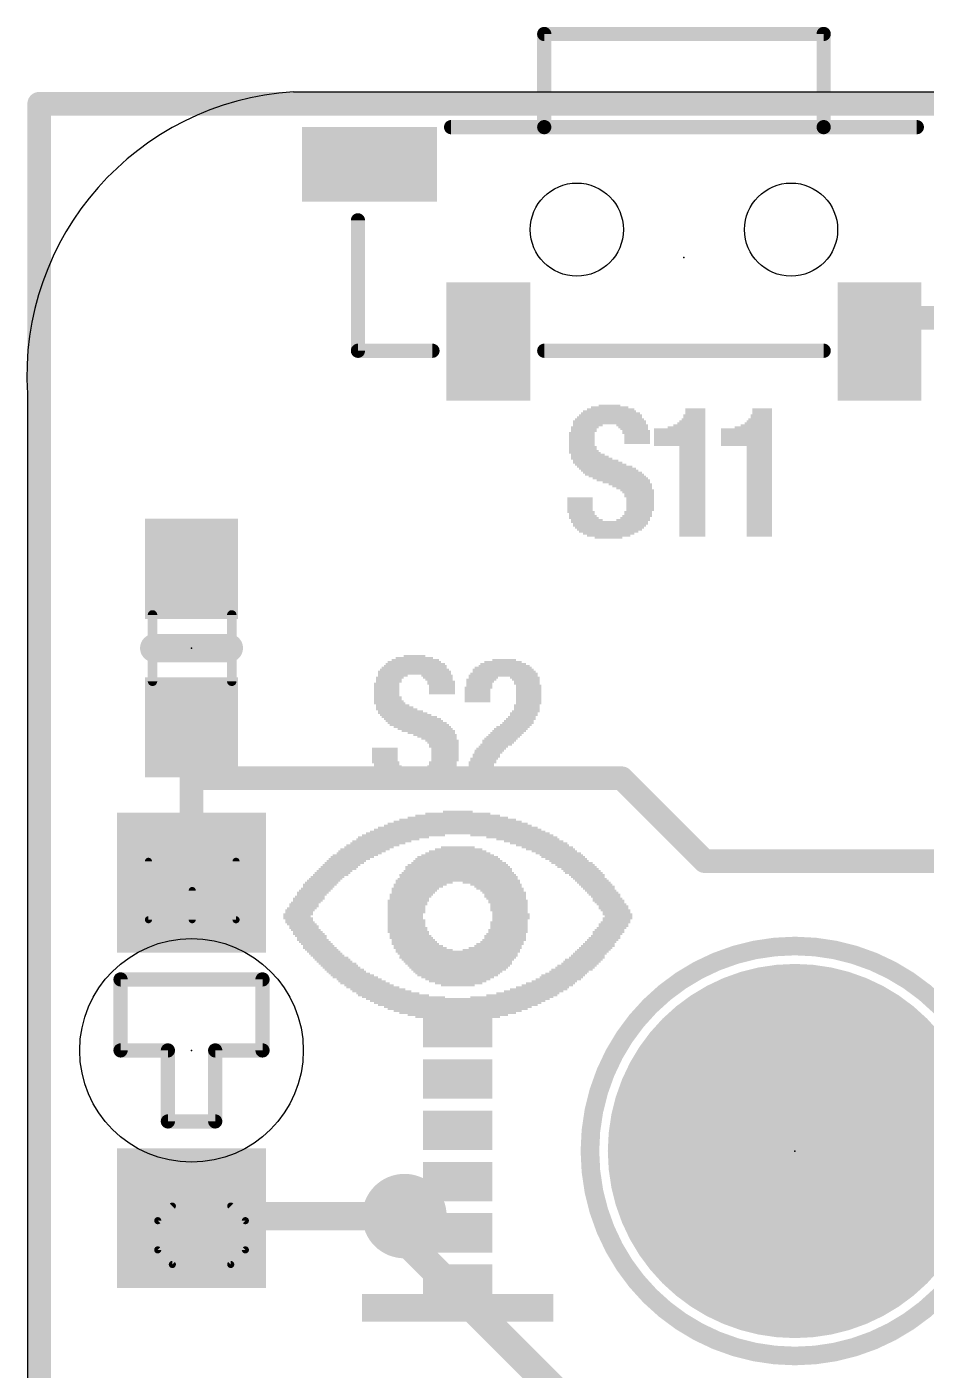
# Model space of a CAD drawing. Extents: x -59 to 59, y -28 to 22.
# Drawn here: x -59.04 to -49.39, y 6.6 to 21.02 of the extents above; entities that cross this region are included whole.
import ezdxf

# ---------------------------------------------------------------- set-up
doc = ezdxf.new("R2010")
doc.units = 0
for name, color, linetype in [('1', 12, 'CONTINUOUS'), ('16', 5, 'CONTINUOUS'), ('17', 110, 'CONTINUOUS'), ('18', 110, 'CONTINUOUS'), ('20', 4, 'CONTINUOUS'), ('200', 132, 'CONTINUOUS'), ('21', 40, 'CONTINUOUS'), ('23', 53, 'CONTINUOUS'), ('51', 253, 'CONTINUOUS')]:
    doc.layers.add(name, color=color, linetype=linetype)

# ---------------------------------------------------------------- blocks, each defined once
blk = doc.blocks.new('RECT')
blk.add_solid([(-0.5, -0.5), (0.5, -0.5), (-0.5, 0.5), (0.5, 0.5)])
blk = doc.blocks.new('ROUNDP')
at = {"const_width": 0.5}
blk.add_lwpolyline([(0, -0.25, 1), (0, 0.25, 1), (0, -0.25)], format="xyb", dxfattribs=at)
blk = doc.blocks.new('ROUNDV')
at = {"const_width": 0.5}
blk.add_lwpolyline([(0, -0.25, 1), (0, 0.25, 1), (0, -0.25)], format="xyb", dxfattribs=at)

msp = doc.modelspace()

# ---------------------------------------------------------------- linework, layer by layer
at = {"layer": '1'}
for points, const_width in [([(-58.912, 20.193), (-58.912, -17.526)], 0.254), ([(-22.0312, 20.193), (-58.912, 20.193)], 0.254), ([(-49.8905, 17.642), (-49.6365, 17.896)], 0.254), ([(-45.4455, 17.896), (-49.6365, 17.896)], 0.254), ([(-57.277, 13.501), (-57.277, 12.954)], 0.254), ([(-57.277, 12.954), (-57.277, 11.833)], 0.254), ([(-52.6583, 12.954), (-57.277, 12.954)], 0.254), ([(-51.7693, 12.065), (-52.6583, 12.954)], 0.254), ([(-43.926, 12.065), (-51.7693, 12.065)], 0.254), ([(-57.277, 8.233), (-57.255, 8.255)], 0.3048), ([(-57.255, 8.255), (-54.991, 8.255)], 0.3048)]:
    msp.add_lwpolyline(points, dxfattribs=dict(at, const_width=const_width))
for points, const_width in [([(-58.8485, 20.193, 1), (-58.9755, 20.193)], 0.127), ([(-58.912, 20.2565, 1), (-58.912, 20.1295)], 0.127), ([(-49.6365, 17.9595, 1), (-49.6365, 17.8325)], 0.127), ([(-49.5916, 17.8511, 1), (-49.6814, 17.9409)], 0.127), ([(-49.9354, 17.6869, 1), (-49.8456, 17.5971)], 0.127), ([(-57.2135, 13.501, 1), (-57.3405, 13.501)], 0.127), ([(-57.2135, 12.954, 1), (-57.3405, 12.954)], 0.127), ([(-57.277, 13.0175, 1), (-57.277, 12.8905)], 0.127), ([(-57.3405, 12.954, 1), (-57.2135, 12.954)], 0.127), ([(-52.6134, 12.9989, 1), (-52.7032, 12.9091)], 0.127), ([(-52.6583, 12.8905, 1), (-52.6583, 13.0175)], 0.127), ([(-51.7693, 12.1285, 1), (-51.7693, 12.0015)], 0.127), ([(-51.8142, 12.0201, 1), (-51.7244, 12.1099)], 0.127), ([(-57.3405, 11.833, 1), (-57.2135, 11.833)], 0.127), ([(-57.3309, 8.2869, 1), (-57.2231, 8.1791)], 0.1524), ([(-57.255, 8.3312, 1), (-57.255, 8.1788)], 0.1524), ([(-57.2011, 8.2011, 1), (-57.3089, 8.3089)], 0.1524), ([(-54.991, 8.1788, 1), (-54.991, 8.3312)], 0.1524)]:
    msp.add_lwpolyline(points, format="xyb", dxfattribs=dict(at, const_width=const_width))
at = {"layer": '16'}
for points, const_width in [([(-58.912, 20.193), (-58.912, -17.526)], 0.254), ([(-21.701, 20.193), (-58.912, 20.193)], 0.254), ([(-54.991, 8.255), (-54.991, 8.001)], 0.3048), ([(-50.673, 3.683), (-54.991, 8.001)], 0.3048)]:
    msp.add_lwpolyline(points, dxfattribs=dict(at, const_width=const_width))
for points, const_width in [([(-58.8485, 20.193, 1), (-58.9755, 20.193)], 0.127), ([(-58.912, 20.2565, 1), (-58.912, 20.1295)], 0.127), ([(-54.9148, 8.255, 1), (-55.0672, 8.255)], 0.1524), ([(-54.9371, 8.0549, 1), (-55.0449, 7.9471)], 0.1524), ([(-55.0672, 8.001, 1), (-54.9148, 8.001)], 0.1524)]:
    msp.add_lwpolyline(points, format="xyb", dxfattribs=dict(at, const_width=const_width))
at = {"layer": '20'}
for p, q in [((-56.1815, 20.32), (-32.5595, 20.32)), ((-59.039, 17.0815), (-59.039, -6.5405))]:
    msp.add_line(p, q, dxfattribs=at)
for centre, radius in [((-53.1405, 18.842), 0.5), ((-50.8405, 18.842), 0.5), ((-57.277, 10.033), 1.2)]:
    msp.add_circle(centre, radius, dxfattribs=at)
msp.add_arc((-55.991, 17.272), 3.0539, 93.5763, 183.5763, dxfattribs=at)
at = {"layer": '21'}
for points, const_width in [([(-50.4905, 20.942), (-53.4905, 20.942)], 0.1524), ([(-53.4905, 20.942), (-53.4905, 19.942)], 0.1524), ([(-50.4905, 19.942), (-50.4905, 20.942)], 0.1524), ([(-53.4905, 19.942), (-54.4905, 19.942)], 0.1524), ([(-50.4905, 19.942), (-53.4905, 19.942)], 0.1524), ([(-49.4905, 19.942), (-50.4905, 19.942)], 0.1524), ([(-55.4905, 17.542), (-55.4905, 18.942)], 0.1524), ([(-54.6905, 17.542), (-55.4905, 17.542)], 0.1524), ([(-50.4905, 17.542), (-53.4905, 17.542)], 0.1524), ([(-56.877, 14.351), (-57.677, 14.351)], 0.3048), ([(-56.515, 10.795), (-58.039, 10.795)], 0.1524), ([(-58.039, 10.795), (-58.039, 10.033)], 0.1524), ([(-56.515, 10.033), (-56.515, 10.795)], 0.1524), ([(-58.039, 10.033), (-57.531, 10.033)], 0.1524), ([(-57.531, 10.033), (-57.531, 9.271)], 0.1524), ([(-57.023, 9.271), (-57.023, 10.033)], 0.1524), ([(-57.023, 10.033), (-56.515, 10.033)], 0.1524), ([(-57.531, 9.271), (-57.023, 9.271)], 0.1524)]:
    msp.add_lwpolyline(points, dxfattribs=dict(at, const_width=const_width))
for points, const_width in [([(-53.4905, 20.9801, 1), (-53.4905, 20.9039)], 0.0762), ([(-53.4524, 20.942, 1), (-53.5286, 20.942)], 0.0762), ([(-50.4524, 20.942, 1), (-50.5286, 20.942)], 0.0762), ([(-50.4905, 20.9039, 1), (-50.4905, 20.9801)], 0.0762), ([(-54.4905, 19.9801, 1), (-54.4905, 19.9039)], 0.0762), ([(-53.4905, 19.9801, 1), (-53.4905, 19.9039)], 0.0762), ([(-53.5286, 19.942, 1), (-53.4524, 19.942)], 0.0762), ([(-53.4905, 19.9039, 1), (-53.4905, 19.9801)], 0.0762), ([(-50.4905, 19.9801, 1), (-50.4905, 19.9039)], 0.0762), ([(-50.5286, 19.942, 1), (-50.4524, 19.942)], 0.0762), ([(-50.4905, 19.9039, 1), (-50.4905, 19.9801)], 0.0762), ([(-49.4905, 19.9039, 1), (-49.4905, 19.9801)], 0.0762), ([(-55.4524, 18.942, 1), (-55.5286, 18.942)], 0.0762), ([(-55.4905, 17.5801, 1), (-55.4905, 17.5039)], 0.0762), ([(-54.6905, 17.5039, 1), (-54.6905, 17.5801)], 0.0762), ([(-53.4905, 17.5801, 1), (-53.4905, 17.5039)], 0.0762), ([(-50.4905, 17.5039, 1), (-50.4905, 17.5801)], 0.0762), ([(-55.5286, 17.542, 1), (-55.4524, 17.542)], 0.0762), ([(-57.677, 14.4272, 1), (-57.677, 14.2748)], 0.1524), ([(-56.877, 14.2748, 1), (-56.877, 14.4272)], 0.1524), ([(-50.8, 6.7535, 1), (-50.8, 11.1535, 1), (-50.8, 6.7535)], 0.2), ([(-58.039, 10.8331, 1), (-58.039, 10.7569)], 0.0762), ([(-58.0009, 10.795, 1), (-58.0771, 10.795)], 0.0762), ([(-56.4769, 10.795, 1), (-56.5531, 10.795)], 0.0762), ([(-56.515, 10.7569, 1), (-56.515, 10.8331)], 0.0762), ([(-58.039, 10.0711, 1), (-58.039, 9.9949)], 0.0762), ([(-57.4929, 10.033, 1), (-57.5691, 10.033)], 0.0762), ([(-57.531, 9.9949, 1), (-57.531, 10.0711)], 0.0762), ([(-56.9849, 10.033, 1), (-57.0611, 10.033)], 0.0762), ([(-57.023, 10.0711, 1), (-57.023, 9.9949)], 0.0762), ([(-56.515, 9.9949, 1), (-56.515, 10.0711)], 0.0762), ([(-58.0771, 10.033, 1), (-58.0009, 10.033)], 0.0762), ([(-56.5531, 10.033, 1), (-56.4769, 10.033)], 0.0762), ([(-57.531, 9.3091, 1), (-57.531, 9.2329)], 0.0762), ([(-57.5691, 9.271, 1), (-57.4929, 9.271)], 0.0762), ([(-57.0611, 9.271, 1), (-56.9849, 9.271)], 0.0762), ([(-57.023, 9.2329, 1), (-57.023, 9.3091)], 0.0762)]:
    msp.add_lwpolyline(points, format="xyb", dxfattribs=dict(at, const_width=const_width))
at = {"layer": '23'}
for p in [(-51.9905, 18.542), (-57.277, 14.351), (-57.277, 10.033), (-50.8, 8.9535)]:
    msp.add_point(p, dxfattribs=at)
at = {"layer": '51'}
for points, const_width in [([(-57.696, 14.707), (-57.696, 13.995)], 0.1016), ([(-56.845, 14.707), (-56.845, 13.995)], 0.1016), ([(-57.7397, 12.0627), (-57.7397, 11.4356)], 0.0762), ([(-56.7991, 11.4356), (-56.7991, 12.0627)], 0.0762), ([(-57.2694, 11.4356), (-57.2694, 11.7491)], 0.0762), ([(-57.7397, 11.4356), (-56.7991, 11.4356)], 0.0762), ([(-57.4829, 8.3627), (-57.6397, 8.2059)], 0.0762), ([(-56.6991, 8.2059), (-56.8559, 8.3627)], 0.0762), ([(-57.6397, 8.2059), (-57.6397, 7.8923)], 0.0762), ([(-56.6991, 7.8923), (-56.6991, 8.2059)], 0.0762), ([(-57.6397, 7.8923), (-57.4829, 7.7356)], 0.0762), ([(-56.8559, 7.7356), (-56.6991, 7.8923)], 0.0762), ([(-57.4829, 7.7356), (-56.8559, 7.7356)], 0.0762)]:
    msp.add_lwpolyline(points, dxfattribs=dict(at, const_width=const_width))
for points, const_width in [([(-57.6706, 14.707, 1), (-57.7214, 14.707)], 0.0508), ([(-56.8196, 14.707, 1), (-56.8704, 14.707)], 0.0508), ([(-57.7214, 13.995, 1), (-57.6706, 13.995)], 0.0508), ([(-56.8704, 13.995, 1), (-56.8196, 13.995)], 0.0508), ([(-57.7207, 12.0627, 1), (-57.7588, 12.0627)], 0.0381), ([(-56.7801, 12.0627, 1), (-56.8182, 12.0627)], 0.0381), ([(-57.2504, 11.7491, 1), (-57.2885, 11.7491)], 0.0381), ([(-57.7588, 11.4356, 1), (-57.7207, 11.4356)], 0.0381), ([(-57.7397, 11.4546, 1), (-57.7397, 11.4165)], 0.0381), ([(-57.2885, 11.4356, 1), (-57.2504, 11.4356)], 0.0381), ([(-56.8182, 11.4356, 1), (-56.7801, 11.4356)], 0.0381), ([(-56.7991, 11.4165, 1), (-56.7991, 11.4546)], 0.0381), ([(-57.4695, 8.3492, 1), (-57.4964, 8.3761)], 0.0381), ([(-56.8424, 8.3761, 1), (-56.8693, 8.3492)], 0.0381), ([(-57.6207, 8.2059, 1), (-57.6588, 8.2059)], 0.0381), ([(-57.6532, 8.2194, 1), (-57.6262, 8.1924)], 0.0381), ([(-56.6801, 8.2059, 1), (-56.7182, 8.2059)], 0.0381), ([(-56.7126, 8.1924, 1), (-56.6856, 8.2194)], 0.0381), ([(-57.6262, 7.9058, 1), (-57.6532, 7.8789)], 0.0381), ([(-56.6856, 7.8789, 1), (-56.7126, 7.9058)], 0.0381), ([(-57.6588, 7.8923, 1), (-57.6207, 7.8923)], 0.0381), ([(-56.7182, 7.8923, 1), (-56.6801, 7.8923)], 0.0381), ([(-57.4829, 7.7546, 1), (-57.4829, 7.7165)], 0.0381), ([(-57.4964, 7.7221, 1), (-57.4695, 7.7491)], 0.0381), ([(-56.8693, 7.7491, 1), (-56.8424, 7.7221)], 0.0381), ([(-56.8559, 7.7165, 1), (-56.8559, 7.7546)], 0.0381)]:
    msp.add_lwpolyline(points, format="xyb", dxfattribs=dict(at, const_width=const_width))

# ---------------------------------------------------------------- block references
at = {"layer": '1', "xscale": 1.45, "yscale": 0.8}
msp.add_blockref('RECT', (-55.3655, 19.542), dxfattribs=at)
at = {"layer": '1', "rotation": 270}
for p, xscale, yscale in [((-54.0905, 17.642), 1.27, 0.9), ((-49.8905, 17.642), 1.27, 0.9), ((-57.277, 11.833), 1.5, 1.6), ((-57.277, 8.233), 1.5, 1.6)]:
    msp.add_blockref('RECT', p, dxfattribs=dict(at, xscale=xscale, yscale=yscale))
at = {"layer": '1', "xscale": 1.075, "rotation": 270}
for p in [(-57.277, 15.201), (-57.277, 13.501)]:
    msp.add_blockref('RECT', p, dxfattribs=at)
at = {"layer": '17', "xscale": 4.016, "yscale": 4.016}
msp.add_blockref('ROUNDP', (-50.8, 8.9535), dxfattribs=at)
msp.add_blockref('ROUNDP', (-50.8, 8.9535), dxfattribs=at)
at = {"layer": '18', "xscale": 0.9064, "yscale": 0.9064}
msp.add_blockref('ROUNDV', (-54.991, 8.255), dxfattribs=at)
msp.add_blockref('ROUNDV', (-54.991, 8.255), dxfattribs=at)
at = {"layer": '200'}
for p, xscale, yscale in [((-52.7787, 16.8698), 0.635, 0.0211), ((-52.7901, 16.891), 0.5715, 0.0213), ((-52.7787, 16.9122), 0.508, 0.0211), ((-52.7888, 16.9333), 0.4013, 0.0211), ((-52.7888, 16.9545), 0.2337, 0.0213), ((-51.8693, 16.9122), 0.2134, 0.0211), ((-51.8693, 16.891), 0.2134, 0.0213), ((-51.8693, 16.8698), 0.2134, 0.0211), ((-51.1493, 16.9122), 0.2108, 0.0211), ((-51.1493, 16.891), 0.2108, 0.0213), ((-51.1493, 16.8698), 0.2108, 0.0211), ((-53.0543, 16.7217), 0.2972, 0.0211), ((-52.7888, 16.7852), 0.7823, 0.0211), ((-52.7888, 16.764), 0.7823, 0.0213), ((-53.0212, 16.7428), 0.3175, 0.0211), ((-52.7888, 16.8063), 0.7417, 0.0211), ((-52.7901, 16.8275), 0.6985, 0.0213), ((-52.7787, 16.8487), 0.6756, 0.0211), ((-52.5463, 16.7428), 0.3378, 0.0211), ((-52.5361, 16.7217), 0.3175, 0.0211), ((-51.9646, 16.7217), 0.4039, 0.0211), ((-51.9328, 16.7428), 0.3404, 0.0211), ((-51.9113, 16.764), 0.2972, 0.0213), ((-51.9011, 16.7852), 0.2769, 0.0211), ((-51.8897, 16.8063), 0.254, 0.0211), ((-51.8795, 16.8487), 0.2337, 0.0211), ((-51.8795, 16.8275), 0.2337, 0.0213), ((-51.2445, 16.7217), 0.4013, 0.0211), ((-51.2127, 16.7428), 0.3378, 0.0211), ((-51.1912, 16.764), 0.2946, 0.0213), ((-51.181, 16.7852), 0.2743, 0.0211), ((-51.1708, 16.8063), 0.254, 0.0211), ((-51.1594, 16.8487), 0.2311, 0.0211), ((-51.1594, 16.8275), 0.2311, 0.0213), ((-53.086, 16.6582), 0.2743, 0.0211), ((-53.086, 16.637), 0.2743, 0.0213), ((-53.086, 16.6158), 0.2743, 0.0211), ((-53.086, 16.5947), 0.2743, 0.0211), ((-53.086, 16.5735), 0.2743, 0.0213), ((-53.0644, 16.7005), 0.2769, 0.0213), ((-53.0644, 16.6793), 0.2769, 0.0211), ((-52.5247, 16.7005), 0.2946, 0.0213), ((-52.5031, 16.6793), 0.2972, 0.0211), ((-52.5031, 16.6582), 0.2972, 0.0211), ((-52.4929, 16.637), 0.2769, 0.0213), ((-52.4929, 16.6158), 0.2769, 0.0211), ((-52.4929, 16.5947), 0.2769, 0.0211), ((-52.4929, 16.5735), 0.2769, 0.0213), ((-52.0383, 16.7005), 0.5512, 0.0213), ((-52.0383, 16.6793), 0.5512, 0.0211), ((-52.0383, 16.6582), 0.5512, 0.0211), ((-52.0383, 16.637), 0.5512, 0.0213), ((-52.0383, 16.6158), 0.5512, 0.0211), ((-52.0383, 16.5947), 0.5512, 0.0211), ((-52.0383, 16.5735), 0.5512, 0.0213), ((-51.3182, 16.7005), 0.5486, 0.0213), ((-51.3182, 16.6793), 0.5486, 0.0211), ((-51.3182, 16.6582), 0.5486, 0.0211), ((-51.3182, 16.637), 0.5486, 0.0213), ((-51.3182, 16.6158), 0.5486, 0.0211), ((-51.3182, 16.5947), 0.5486, 0.0211), ((-51.3182, 16.5735), 0.5486, 0.0213), ((-53.0746, 16.51), 0.2972, 0.0213), ((-53.0746, 16.4888), 0.2972, 0.0211), ((-53.0543, 16.4465), 0.3378, 0.0213), ((-53.086, 16.5523), 0.2743, 0.0211), ((-53.086, 16.5312), 0.2743, 0.0211), ((-53.0644, 16.4677), 0.3175, 0.0211), ((-53.0225, 16.4253), 0.3607, 0.0211), ((-52.4929, 16.5523), 0.2769, 0.0211), ((-52.0383, 16.5523), 0.5512, 0.0211), ((-52.0383, 16.5312), 0.5512, 0.0211), ((-51.9011, 16.51), 0.2769, 0.0213), ((-51.9011, 16.4888), 0.2769, 0.0211), ((-51.9011, 16.4677), 0.2769, 0.0211), ((-51.9011, 16.4465), 0.2769, 0.0213), ((-51.9011, 16.4253), 0.2769, 0.0211), ((-51.3182, 16.5523), 0.5486, 0.0211), ((-51.3182, 16.5312), 0.5486, 0.0211), ((-51.181, 16.51), 0.2743, 0.0213), ((-51.181, 16.4888), 0.2743, 0.0211), ((-51.181, 16.4677), 0.2743, 0.0211), ((-51.181, 16.4465), 0.2743, 0.0213), ((-51.181, 16.4253), 0.2743, 0.0211), ((-52.9806, 16.383), 0.4445, 0.0213), ((-53.0009, 16.4042), 0.4039, 0.0211), ((-52.9374, 16.3618), 0.4851, 0.0211), ((-52.9158, 16.3407), 0.5283, 0.0211), ((-52.8841, 16.3195), 0.5512, 0.0213), ((-52.8422, 16.2983), 0.5944, 0.0211), ((-51.9011, 16.4042), 0.2769, 0.0211), ((-51.9011, 16.383), 0.2769, 0.0213), ((-51.9011, 16.3618), 0.2769, 0.0211), ((-51.9011, 16.3407), 0.2769, 0.0211), ((-51.9011, 16.3195), 0.2769, 0.0213), ((-51.9011, 16.2983), 0.2769, 0.0211), ((-51.181, 16.4042), 0.2743, 0.0211), ((-51.181, 16.383), 0.2743, 0.0213), ((-51.181, 16.3618), 0.2743, 0.0211), ((-51.181, 16.3407), 0.2743, 0.0211), ((-51.181, 16.3195), 0.2743, 0.0213), ((-51.181, 16.2983), 0.2743, 0.0211), ((-52.8104, 16.2772), 0.6121, 0.0211), ((-52.7888, 16.256), 0.6147, 0.0213), ((-52.7583, 16.2348), 0.635, 0.0211), ((-52.7355, 16.2137), 0.635, 0.0211), ((-52.705, 16.1925), 0.6147, 0.0213), ((-52.6733, 16.1713), 0.5918, 0.0211), ((-52.6402, 16.1502), 0.5715, 0.0211), ((-51.9011, 16.2772), 0.2769, 0.0211), ((-51.9011, 16.256), 0.2769, 0.0213), ((-51.9011, 16.2348), 0.2769, 0.0211), ((-51.9011, 16.2137), 0.2769, 0.0211), ((-51.9011, 16.1925), 0.2769, 0.0213), ((-51.9011, 16.1713), 0.2769, 0.0211), ((-51.9011, 16.1502), 0.2769, 0.0211), ((-51.181, 16.2772), 0.2743, 0.0211), ((-51.181, 16.256), 0.2743, 0.0213), ((-51.181, 16.2348), 0.2743, 0.0211), ((-51.181, 16.2137), 0.2743, 0.0211), ((-51.181, 16.1925), 0.2743, 0.0213), ((-51.181, 16.1713), 0.2743, 0.0211), ((-51.181, 16.1502), 0.2743, 0.0211), ((-52.6085, 16.129), 0.508, 0.0213), ((-52.5666, 16.1078), 0.4648, 0.0211), ((-52.5463, 16.0867), 0.4242, 0.0211), ((-52.5247, 16.0655), 0.381, 0.0213), ((-52.4929, 16.0443), 0.3581, 0.0211), ((-52.4828, 16.0232), 0.3378, 0.0211), ((-52.4726, 16.002), 0.3175, 0.0213), ((-51.9011, 16.129), 0.2769, 0.0213), ((-51.9011, 16.1078), 0.2769, 0.0211), ((-51.9011, 16.0867), 0.2769, 0.0211), ((-51.9011, 16.0655), 0.2769, 0.0213), ((-51.9011, 16.0443), 0.2769, 0.0211), ((-51.9011, 16.0232), 0.2769, 0.0211), ((-51.9011, 16.002), 0.2769, 0.0213), ((-51.181, 16.129), 0.2743, 0.0213), ((-51.181, 16.1078), 0.2743, 0.0211), ((-51.181, 16.0867), 0.2743, 0.0211), ((-51.181, 16.0655), 0.2743, 0.0213), ((-51.181, 16.0443), 0.2743, 0.0211), ((-51.181, 16.0232), 0.2743, 0.0211), ((-51.181, 16.002), 0.2743, 0.0213), ((-53.1063, 15.9597), 0.2743, 0.0211), ((-53.1063, 15.9385), 0.2743, 0.0213), ((-53.1063, 15.9173), 0.2743, 0.0211), ((-53.1063, 15.8962), 0.2743, 0.0211), ((-53.1063, 15.875), 0.2743, 0.0213), ((-53.1063, 15.8538), 0.2743, 0.0211), ((-52.4726, 15.9808), 0.3175, 0.0211), ((-52.4612, 15.9597), 0.2946, 0.0211), ((-52.4612, 15.9385), 0.2946, 0.0213), ((-52.4612, 15.9173), 0.2946, 0.0211), ((-52.4612, 15.8962), 0.2946, 0.0211), ((-52.4612, 15.875), 0.2946, 0.0213), ((-52.4612, 15.8538), 0.2946, 0.0211), ((-51.9011, 15.9808), 0.2769, 0.0211), ((-51.9011, 15.9597), 0.2769, 0.0211), ((-51.9011, 15.9385), 0.2769, 0.0213), ((-51.9011, 15.9173), 0.2769, 0.0211), ((-51.9011, 15.8962), 0.2769, 0.0211), ((-51.9011, 15.875), 0.2769, 0.0213), ((-51.9011, 15.8538), 0.2769, 0.0211), ((-51.181, 15.9808), 0.2743, 0.0211), ((-51.181, 15.9597), 0.2743, 0.0211), ((-51.181, 15.9385), 0.2743, 0.0213), ((-51.181, 15.9173), 0.2743, 0.0211), ((-51.181, 15.8962), 0.2743, 0.0211), ((-51.181, 15.875), 0.2743, 0.0213), ((-51.181, 15.8538), 0.2743, 0.0211), ((-53.0962, 15.8115), 0.2946, 0.0213), ((-53.1063, 15.8327), 0.2743, 0.0211), ((-53.0746, 15.7692), 0.2972, 0.0211), ((-53.086, 15.7903), 0.2743, 0.0211), ((-53.0644, 15.748), 0.3175, 0.0213), ((-53.0327, 15.7268), 0.3404, 0.0211), ((-52.7901, 15.7057), 0.8255, 0.0211), ((-52.5348, 15.7268), 0.3607, 0.0211), ((-52.5132, 15.748), 0.3175, 0.0213), ((-52.4929, 15.7692), 0.3175, 0.0211), ((-52.4828, 15.8115), 0.2972, 0.0213), ((-52.4828, 15.7903), 0.2972, 0.0211), ((-52.4612, 15.8327), 0.2946, 0.0211), ((-51.9011, 15.8327), 0.2769, 0.0211), ((-51.9011, 15.8115), 0.2769, 0.0213), ((-51.9011, 15.7903), 0.2769, 0.0211), ((-51.9011, 15.7692), 0.2769, 0.0211), ((-51.9011, 15.748), 0.2769, 0.0213), ((-51.9011, 15.7268), 0.2769, 0.0211), ((-51.9011, 15.7057), 0.2769, 0.0211), ((-51.181, 15.8327), 0.2743, 0.0211), ((-51.181, 15.8115), 0.2743, 0.0213), ((-51.181, 15.7903), 0.2743, 0.0211), ((-51.181, 15.7692), 0.2743, 0.0211), ((-51.181, 15.748), 0.2743, 0.0213), ((-51.181, 15.7268), 0.2743, 0.0211), ((-51.181, 15.7057), 0.2743, 0.0211), ((-52.7787, 15.6845), 0.8026, 0.0213), ((-52.7888, 15.6633), 0.7823, 0.0211), ((-52.7888, 15.6422), 0.7417, 0.0211), ((-52.7901, 15.621), 0.6985, 0.0213), ((-52.799, 15.5998), 0.635, 0.0211), ((-52.8003, 15.5787), 0.5512, 0.0211), ((-51.9011, 15.6845), 0.2769, 0.0213), ((-51.9011, 15.6633), 0.2769, 0.0211), ((-51.9011, 15.6422), 0.2769, 0.0211), ((-51.9011, 15.621), 0.2769, 0.0213), ((-51.9011, 15.5998), 0.2769, 0.0211), ((-51.9011, 15.5787), 0.2769, 0.0211), ((-51.181, 15.6845), 0.2743, 0.0213), ((-51.181, 15.6633), 0.2743, 0.0211), ((-51.181, 15.6422), 0.2743, 0.0211), ((-51.181, 15.621), 0.2743, 0.0213), ((-51.181, 15.5998), 0.2743, 0.0211), ((-51.181, 15.5787), 0.2743, 0.0211), ((-52.8003, 15.5575), 0.4648, 0.0213), ((-52.8003, 15.5363), 0.2972, 0.0211), ((-51.9011, 15.5575), 0.2769, 0.0213), ((-51.181, 15.5575), 0.2743, 0.0213), ((-54.8843, 14.2663), 0.2337, 0.0211), ((-54.8843, 14.1182), 0.7417, 0.0211), ((-54.8856, 14.1393), 0.6985, 0.0211), ((-54.8742, 14.1605), 0.6756, 0.0213), ((-54.8742, 14.1817), 0.635, 0.0211), ((-54.8856, 14.2028), 0.5715, 0.0211), ((-54.8742, 14.224), 0.508, 0.0213), ((-54.8843, 14.2452), 0.4013, 0.0211), ((-53.9318, 14.1182), 0.6553, 0.0211), ((-53.9318, 14.1393), 0.6147, 0.0211), ((-53.9217, 14.1605), 0.5486, 0.0213), ((-53.9318, 14.1817), 0.4877, 0.0211), ((-53.9318, 14.2028), 0.4013, 0.0211), ((-53.9217, 14.224), 0.254, 0.0213), ((-55.1498, 14.0335), 0.2972, 0.0213), ((-55.1599, 14.0123), 0.2769, 0.0211), ((-55.1599, 13.9912), 0.2769, 0.0211), ((-54.8843, 14.097), 0.7823, 0.0213), ((-54.8843, 14.0758), 0.7823, 0.0211), ((-55.1167, 14.0547), 0.3175, 0.0211), ((-54.6418, 14.0547), 0.3378, 0.0211), ((-54.6316, 14.0335), 0.3175, 0.0213), ((-54.6202, 14.0123), 0.2946, 0.0211), ((-54.5986, 13.9912), 0.2972, 0.0211), ((-54.1655, 14.0123), 0.32, 0.0211), ((-54.1769, 13.9912), 0.2972, 0.0211), ((-53.9318, 14.0547), 0.7417, 0.0211), ((-54.1439, 14.0335), 0.3175, 0.0213), ((-53.9217, 14.0758), 0.7214, 0.0211), ((-53.9217, 14.097), 0.6756, 0.0213), ((-53.6994, 14.0335), 0.3175, 0.0213), ((-53.6893, 14.0123), 0.2972, 0.0211), ((-53.6778, 13.9912), 0.2743, 0.0211), ((-55.1815, 13.97), 0.2743, 0.0213), ((-55.1815, 13.9488), 0.2743, 0.0211), ((-55.1815, 13.9277), 0.2743, 0.0211), ((-55.1815, 13.9065), 0.2743, 0.0213), ((-55.1815, 13.8853), 0.2743, 0.0211), ((-55.1815, 13.8642), 0.2743, 0.0211), ((-55.1815, 13.843), 0.2743, 0.0213), ((-54.5986, 13.97), 0.2972, 0.0213), ((-54.5884, 13.9488), 0.2769, 0.0211), ((-54.5884, 13.9277), 0.2769, 0.0211), ((-54.5884, 13.9065), 0.2769, 0.0213), ((-54.5884, 13.8853), 0.2769, 0.0211), ((-54.5884, 13.8642), 0.2769, 0.0211), ((-54.1973, 13.9277), 0.2972, 0.0211), ((-54.2074, 13.9065), 0.2769, 0.0213), ((-54.2074, 13.8853), 0.2769, 0.0211), ((-54.2074, 13.8642), 0.2769, 0.0211), ((-54.2074, 13.843), 0.2769, 0.0213), ((-54.1871, 13.97), 0.2769, 0.0213), ((-54.1871, 13.9488), 0.2769, 0.0211), ((-53.6778, 13.97), 0.2743, 0.0213), ((-53.6575, 13.9488), 0.2743, 0.0211), ((-53.6575, 13.9277), 0.2743, 0.0211), ((-53.6575, 13.9065), 0.2743, 0.0213), ((-53.6575, 13.8853), 0.2743, 0.0211), ((-53.6575, 13.8642), 0.2743, 0.0211), ((-53.6575, 13.843), 0.2743, 0.0213), ((-55.1701, 13.8218), 0.2972, 0.0211), ((-55.1701, 13.8007), 0.2972, 0.0211), ((-55.1498, 13.7583), 0.3378, 0.0211), ((-55.1599, 13.7795), 0.3175, 0.0213), ((-55.118, 13.7372), 0.3607, 0.0211), ((-55.0964, 13.716), 0.4039, 0.0213), ((-55.0761, 13.6948), 0.4445, 0.0211), ((-54.2074, 13.8218), 0.2769, 0.0211), ((-54.2074, 13.8007), 0.2769, 0.0211), ((-54.2074, 13.7795), 0.2769, 0.0213), ((-53.6778, 13.7372), 0.2743, 0.0211), ((-53.6778, 13.716), 0.2743, 0.0213), ((-53.6778, 13.6948), 0.2743, 0.0211), ((-53.6575, 13.8218), 0.2743, 0.0211), ((-53.6575, 13.8007), 0.2743, 0.0211), ((-53.6575, 13.7795), 0.2743, 0.0213), ((-53.6575, 13.7583), 0.2743, 0.0211), ((-55.0329, 13.6737), 0.4851, 0.0211), ((-55.0113, 13.6525), 0.5283, 0.0213), ((-54.9796, 13.6313), 0.5512, 0.0211), ((-54.9377, 13.6102), 0.5944, 0.0211), ((-54.9059, 13.589), 0.6121, 0.0213), ((-54.8843, 13.5678), 0.6147, 0.0211), ((-54.8538, 13.5467), 0.635, 0.0211), ((-53.7731, 13.5467), 0.3378, 0.0211), ((-53.7629, 13.5678), 0.3175, 0.0211), ((-53.7426, 13.589), 0.3175, 0.0213), ((-53.7312, 13.6102), 0.2946, 0.0211), ((-53.7096, 13.6525), 0.2972, 0.0213), ((-53.7096, 13.6313), 0.2972, 0.0211), ((-53.6893, 13.6737), 0.2972, 0.0211), ((-54.8323, 13.5255), 0.6375, 0.0213), ((-54.8005, 13.5043), 0.6147, 0.0211), ((-54.7688, 13.4832), 0.5918, 0.0211), ((-54.7357, 13.462), 0.5715, 0.0213), ((-54.704, 13.4408), 0.508, 0.0211), ((-54.6621, 13.4197), 0.4648, 0.0211), ((-54.6418, 13.3985), 0.4242, 0.0213), ((-53.9318, 13.3985), 0.3607, 0.0213), ((-53.9115, 13.4197), 0.3607, 0.0211), ((-53.8899, 13.4408), 0.3581, 0.0211), ((-53.8683, 13.462), 0.3607, 0.0213), ((-53.848, 13.4832), 0.3607, 0.0211), ((-53.8264, 13.5043), 0.3581, 0.0211), ((-53.7947, 13.5255), 0.3404, 0.0213), ((-55.2018, 13.2715), 0.2743, 0.0213), ((-54.6202, 13.3773), 0.381, 0.0211), ((-54.5884, 13.3562), 0.3581, 0.0211), ((-54.5783, 13.335), 0.3378, 0.0213), ((-54.5681, 13.3138), 0.3175, 0.0211), ((-54.5681, 13.2927), 0.3175, 0.0211), ((-54.5567, 13.2715), 0.2946, 0.0213), ((-54.0601, 13.2715), 0.3175, 0.0213), ((-54.0372, 13.2927), 0.3175, 0.0211), ((-54.0068, 13.3138), 0.3378, 0.0211), ((-53.9852, 13.335), 0.3404, 0.0213), ((-53.975, 13.3562), 0.3607, 0.0211), ((-53.9534, 13.3773), 0.3581, 0.0211), ((-55.1917, 13.1233), 0.2946, 0.0211), ((-55.2018, 13.2503), 0.2743, 0.0211), ((-55.2018, 13.2292), 0.2743, 0.0211), ((-55.2018, 13.208), 0.2743, 0.0213), ((-55.2018, 13.1868), 0.2743, 0.0211), ((-55.2018, 13.1657), 0.2743, 0.0211), ((-55.2018, 13.1445), 0.2743, 0.0213), ((-54.5783, 13.1233), 0.2972, 0.0211), ((-54.5567, 13.2503), 0.2946, 0.0211), ((-54.5567, 13.2292), 0.2946, 0.0211), ((-54.5567, 13.208), 0.2946, 0.0213), ((-54.5567, 13.1868), 0.2946, 0.0211), ((-54.5567, 13.1657), 0.2946, 0.0211), ((-54.5567, 13.1445), 0.2946, 0.0213), ((-54.1541, 13.1233), 0.2972, 0.0211), ((-54.1439, 13.1445), 0.2769, 0.0213), ((-54.1337, 13.1657), 0.2972, 0.0211), ((-54.1122, 13.208), 0.2946, 0.0213), ((-54.1122, 13.1868), 0.2946, 0.0211), ((-54.0906, 13.2292), 0.2972, 0.0211), ((-54.0804, 13.2503), 0.3175, 0.0211), ((-55.1701, 13.081), 0.2972, 0.0213), ((-55.1815, 13.1022), 0.2743, 0.0211), ((-55.1599, 13.0598), 0.3175, 0.0211), ((-55.1282, 13.0387), 0.3404, 0.0211), ((-54.8856, 13.0175), 0.8255, 0.0213), ((-54.8742, 12.9963), 0.8026, 0.0211), ((-54.8843, 12.9752), 0.7823, 0.0211), ((-54.6303, 13.0387), 0.3607, 0.0211), ((-54.6087, 13.0598), 0.3175, 0.0211), ((-54.5884, 13.081), 0.3175, 0.0213), ((-54.5783, 13.1022), 0.2972, 0.0211), ((-53.9331, 12.9752), 0.8255, 0.0211), ((-53.9229, 13.0598), 0.8052, 0.0211), ((-53.9229, 13.0387), 0.8052, 0.0211), ((-53.9229, 13.0175), 0.8052, 0.0213), ((-53.9229, 12.9963), 0.8052, 0.0211), ((-54.1655, 13.1022), 0.2743, 0.0211), ((-54.1655, 13.081), 0.2743, 0.0213), ((-54.8843, 12.954), 0.7417, 0.0213), ((-54.8856, 12.9328), 0.6985, 0.0211), ((-54.8945, 12.9117), 0.635, 0.0211), ((-54.8957, 12.8905), 0.5512, 0.0213), ((-54.8957, 12.8693), 0.4648, 0.0211), ((-54.8957, 12.8482), 0.2972, 0.0211), ((-53.9331, 12.954), 0.8255, 0.0213), ((-53.9331, 12.9328), 0.8255, 0.0211), ((-53.9331, 12.9117), 0.8255, 0.0211), ((-53.9331, 12.8905), 0.8255, 0.0213), ((-53.9331, 12.8693), 0.8255, 0.0211), ((-54.4195, 12.5518), 0.9093, 0.0211), ((-54.4182, 12.573), 0.6985, 0.0213), ((-54.4182, 12.5942), 0.3175, 0.0211), ((-54.4195, 12.4037), 1.7983, 0.0211), ((-54.4182, 12.4248), 1.7145, 0.0211), ((-54.4182, 12.446), 1.5875, 0.0213), ((-54.4195, 12.4672), 1.5037, 0.0211), ((-54.4195, 12.4883), 1.3767, 0.0211), ((-54.4195, 12.5095), 1.2497, 0.0213), ((-54.4182, 12.5307), 1.0795, 0.0211), ((-55.2767, 12.2555), 0.5918, 0.0213), ((-55.2348, 12.2767), 0.635, 0.0211), ((-55.1701, 12.2978), 0.6782, 0.0211), ((-55.1078, 12.319), 0.762, 0.0213), ((-55.0012, 12.3402), 0.889, 0.0211), ((-54.4182, 12.3613), 1.9685, 0.0211), ((-54.4195, 12.3825), 1.8847, 0.0213), ((-53.8378, 12.3402), 0.889, 0.0211), ((-53.7312, 12.319), 0.762, 0.0213), ((-53.6677, 12.2978), 0.6756, 0.0211), ((-53.6042, 12.2767), 0.635, 0.0211), ((-53.5508, 12.2555), 0.6147, 0.0213), ((-55.5511, 12.1073), 0.4648, 0.0211), ((-55.5193, 12.1285), 0.4877, 0.0213), ((-55.4774, 12.1497), 0.4851, 0.0211), ((-55.4457, 12.1708), 0.508, 0.0211), ((-55.4152, 12.192), 0.5283, 0.0213), ((-55.372, 12.2132), 0.5283, 0.0211), ((-55.3301, 12.2343), 0.5715, 0.0211), ((-54.4195, 12.1073), 0.8687, 0.0211), ((-54.4195, 12.1285), 0.7823, 0.0213), ((-54.4182, 12.1497), 0.6985, 0.0211), ((-54.4195, 12.1708), 0.6147, 0.0211), ((-54.4093, 12.192), 0.508, 0.0213), ((-54.4195, 12.2132), 0.3607, 0.0211), ((-53.5089, 12.2343), 0.5715, 0.0211), ((-53.4556, 12.2132), 0.5512, 0.0211), ((-53.4238, 12.192), 0.5283, 0.0213), ((-53.3819, 12.1708), 0.4851, 0.0211), ((-53.34, 12.1497), 0.4877, 0.0211), ((-53.3083, 12.1285), 0.4648, 0.0213), ((-53.2867, 12.1073), 0.4674, 0.0211), ((-55.7428, 11.9592), 0.381, 0.0211), ((-55.7098, 11.9803), 0.4013, 0.0211), ((-55.6895, 12.0015), 0.4013, 0.0213), ((-55.6679, 12.0227), 0.4039, 0.0211), ((-55.6362, 12.0438), 0.4216, 0.0211), ((-55.6146, 12.065), 0.4242, 0.0213), ((-55.5841, 12.0862), 0.4445, 0.0211), ((-54.4195, 11.9592), 1.1633, 0.0211), ((-54.4195, 12.0015), 1.1227, 0.0213), ((-54.4093, 11.9803), 1.143, 0.0211), ((-54.4182, 12.0227), 1.0795, 0.0211), ((-54.4093, 12.0438), 1.016, 0.0211), ((-54.4182, 12.065), 0.9525, 0.0213), ((-54.4195, 12.0862), 0.9093, 0.0211), ((-53.2549, 12.0862), 0.4445, 0.0211), ((-53.2232, 12.065), 0.4216, 0.0213), ((-53.1914, 12.0438), 0.4445, 0.0211), ((-53.1597, 12.0227), 0.4216, 0.0211), ((-53.1381, 12.0015), 0.4242, 0.0213), ((-53.1063, 11.9803), 0.4013, 0.0211), ((-53.086, 11.9592), 0.4013, 0.0211), ((-55.9003, 11.811), 0.3607, 0.0213), ((-55.88, 11.8322), 0.3607, 0.0211), ((-55.8584, 11.8533), 0.3581, 0.0211), ((-55.8368, 11.8745), 0.3607, 0.0213), ((-55.8165, 11.8957), 0.3607, 0.0211), ((-55.7835, 11.9168), 0.381, 0.0211), ((-55.7632, 11.938), 0.381, 0.0213), ((-54.8221, 11.811), 0.5715, 0.0213), ((-54.4182, 11.8533), 1.3335, 0.0211), ((-54.7789, 11.8322), 0.6121, 0.0211), ((-54.4195, 11.8745), 1.2903, 0.0213), ((-54.4195, 11.9168), 1.2497, 0.0211), ((-54.4093, 11.8957), 1.27, 0.0211), ((-54.4182, 11.938), 1.2065, 0.0213), ((-54.0588, 11.8322), 0.6147, 0.0211), ((-54.0068, 11.811), 0.5512, 0.0213), ((-53.0644, 11.938), 0.4039, 0.0213), ((-53.0327, 11.9168), 0.381, 0.0211), ((-53.0225, 11.8957), 0.3607, 0.0211), ((-53.0009, 11.8745), 0.3581, 0.0213), ((-52.9793, 11.8533), 0.3607, 0.0211), ((-52.959, 11.8322), 0.3607, 0.0211), ((-52.9374, 11.811), 0.3581, 0.0213), ((-56.0057, 11.684), 0.3175, 0.0213), ((-55.9753, 11.7263), 0.3378, 0.0211), ((-55.9854, 11.7052), 0.3175, 0.0211), ((-55.9537, 11.7475), 0.3404, 0.0213), ((-55.9321, 11.7687), 0.3378, 0.0211), ((-55.9118, 11.7898), 0.3378, 0.0211), ((-54.9173, 11.7052), 0.4674, 0.0211), ((-54.9275, 11.684), 0.447, 0.0213), ((-54.8742, 11.7687), 0.508, 0.0211), ((-54.8843, 11.7475), 0.4877, 0.0213), ((-54.8957, 11.7263), 0.4648, 0.0211), ((-54.8424, 11.7898), 0.5309, 0.0211), ((-53.9852, 11.7898), 0.508, 0.0211), ((-53.9648, 11.7687), 0.508, 0.0211), ((-53.9432, 11.7475), 0.4648, 0.0213), ((-53.9217, 11.7263), 0.4674, 0.0211), ((-53.9102, 11.7052), 0.4445, 0.0211), ((-53.9102, 11.684), 0.4445, 0.0213), ((-52.9158, 11.7898), 0.3607, 0.0211), ((-52.9057, 11.7687), 0.3404, 0.0211), ((-52.8841, 11.7475), 0.3378, 0.0213), ((-52.8638, 11.7263), 0.3378, 0.0211), ((-52.8422, 11.7052), 0.3404, 0.0211), ((-52.8307, 11.684), 0.3175, 0.0213), ((-56.1124, 11.5358), 0.3175, 0.0211), ((-56.0921, 11.557), 0.3175, 0.0213), ((-56.0692, 11.5993), 0.3175, 0.0211), ((-56.0692, 11.5782), 0.3175, 0.0211), ((-56.0489, 11.6205), 0.3175, 0.0213), ((-56.0172, 11.6628), 0.3404, 0.0211), ((-56.0286, 11.6417), 0.3175, 0.0211), ((-54.9491, 11.6417), 0.4445, 0.0211), ((-54.9593, 11.6205), 0.4242, 0.0213), ((-54.9593, 11.5993), 0.4242, 0.0211), ((-54.9694, 11.5782), 0.4039, 0.0211), ((-54.9694, 11.557), 0.4039, 0.0213), ((-54.9694, 11.5358), 0.4039, 0.0211), ((-54.9389, 11.6628), 0.4242, 0.0211), ((-53.9001, 11.6628), 0.4242, 0.0211), ((-53.8798, 11.6417), 0.4242, 0.0211), ((-53.8798, 11.6205), 0.4242, 0.0213), ((-53.8683, 11.5993), 0.4013, 0.0211), ((-53.8683, 11.5782), 0.4013, 0.0211), ((-53.8683, 11.557), 0.4013, 0.0213), ((-53.8683, 11.5358), 0.4013, 0.0211), ((-52.8003, 11.6417), 0.3378, 0.0211), ((-52.8104, 11.6628), 0.3175, 0.0211), ((-52.7901, 11.6205), 0.3175, 0.0213), ((-52.7672, 11.5993), 0.3175, 0.0211), ((-52.7469, 11.5782), 0.3175, 0.0211), ((-52.7469, 11.557), 0.3175, 0.0213), ((-52.7266, 11.5358), 0.3175, 0.0211), ((-56.1442, 11.4723), 0.2946, 0.0211), ((-56.1327, 11.4935), 0.3175, 0.0213), ((-56.1327, 11.4512), 0.3175, 0.0211), ((-56.1226, 11.5147), 0.2972, 0.0211), ((-56.1226, 11.43), 0.2972, 0.0213), ((-56.1124, 11.4088), 0.3175, 0.0211), ((-56.0921, 11.3877), 0.3175, 0.0211), ((-54.9694, 11.5147), 0.4039, 0.0211), ((-54.9808, 11.4935), 0.381, 0.0213), ((-54.9808, 11.4723), 0.381, 0.0211), ((-54.9808, 11.4512), 0.381, 0.0211), ((-54.9694, 11.43), 0.4039, 0.0213), ((-54.9694, 11.4088), 0.4039, 0.0211), ((-54.9694, 11.3877), 0.4039, 0.0211), ((-53.8683, 11.4088), 0.4013, 0.0211), ((-53.8683, 11.3877), 0.4013, 0.0211), ((-53.8582, 11.5147), 0.381, 0.0211), ((-53.848, 11.4935), 0.4013, 0.0213), ((-53.848, 11.4723), 0.4013, 0.0211), ((-53.848, 11.4512), 0.4013, 0.0211), ((-53.8582, 11.43), 0.381, 0.0213), ((-52.7469, 11.3877), 0.3175, 0.0211), ((-52.7266, 11.4088), 0.3175, 0.0211), ((-52.7152, 11.5147), 0.2946, 0.0211), ((-52.7152, 11.43), 0.2946, 0.0213), ((-52.7037, 11.4935), 0.3175, 0.0213), ((-52.7037, 11.4512), 0.3175, 0.0211), ((-52.6936, 11.4723), 0.2972, 0.0211), ((-56.0692, 11.3665), 0.3175, 0.0213), ((-56.0692, 11.3453), 0.3175, 0.0211), ((-56.0489, 11.3242), 0.3175, 0.0211), ((-56.0172, 11.2818), 0.3404, 0.0211), ((-56.0286, 11.303), 0.3175, 0.0213), ((-55.9956, 11.2607), 0.3378, 0.0211), ((-55.9854, 11.2395), 0.3175, 0.0213), ((-54.9593, 11.3453), 0.4242, 0.0211), ((-54.9593, 11.3242), 0.4242, 0.0211), ((-54.9491, 11.303), 0.4445, 0.0213), ((-54.9694, 11.3665), 0.4039, 0.0213), ((-54.9389, 11.2818), 0.4242, 0.0211), ((-54.9275, 11.2607), 0.447, 0.0211), ((-54.9173, 11.2395), 0.4674, 0.0213), ((-53.9102, 11.2607), 0.4445, 0.0211), ((-53.9102, 11.2395), 0.4445, 0.0213), ((-53.9001, 11.2818), 0.4242, 0.0211), ((-53.8798, 11.3242), 0.4242, 0.0211), ((-53.8798, 11.303), 0.4242, 0.0213), ((-53.8683, 11.3665), 0.4013, 0.0213), ((-53.8683, 11.3453), 0.4013, 0.0211), ((-52.8422, 11.2395), 0.3404, 0.0213), ((-52.8307, 11.2607), 0.3175, 0.0211), ((-52.8003, 11.303), 0.3378, 0.0213), ((-52.8104, 11.2818), 0.3175, 0.0211), ((-52.7901, 11.3242), 0.3175, 0.0211), ((-52.7672, 11.3453), 0.3175, 0.0211), ((-52.7469, 11.3665), 0.3175, 0.0213), ((-55.9753, 11.2183), 0.3378, 0.0211), ((-55.9537, 11.1972), 0.3404, 0.0211), ((-55.9321, 11.176), 0.3378, 0.0213), ((-55.9118, 11.1548), 0.3378, 0.0211), ((-55.9003, 11.1337), 0.3607, 0.0211), ((-55.88, 11.1125), 0.3607, 0.0213), ((-55.8584, 11.0913), 0.3581, 0.0211), ((-54.8843, 11.1972), 0.4877, 0.0211), ((-54.8742, 11.176), 0.508, 0.0213), ((-54.8957, 11.2183), 0.4648, 0.0211), ((-54.8424, 11.1548), 0.5309, 0.0211), ((-54.8221, 11.1337), 0.5715, 0.0211), ((-54.7789, 11.1125), 0.6121, 0.0213), ((-54.4182, 11.0913), 1.3335, 0.0211), ((-54.0588, 11.1125), 0.6147, 0.0213), ((-54.0169, 11.1337), 0.5715, 0.0211), ((-53.9852, 11.1548), 0.508, 0.0211), ((-53.9648, 11.176), 0.508, 0.0213), ((-53.9432, 11.1972), 0.4648, 0.0211), ((-53.9217, 11.2183), 0.4674, 0.0211), ((-52.9793, 11.0913), 0.3607, 0.0211), ((-52.959, 11.1125), 0.3607, 0.0213), ((-52.9374, 11.1337), 0.3581, 0.0211), ((-52.9158, 11.1548), 0.3607, 0.0211), ((-52.9057, 11.176), 0.3404, 0.0213), ((-52.8841, 11.1972), 0.3378, 0.0211), ((-52.8638, 11.2183), 0.3378, 0.0211), ((-55.8368, 11.0702), 0.3607, 0.0211), ((-55.8165, 11.049), 0.3607, 0.0213), ((-55.7835, 11.0278), 0.381, 0.0211), ((-55.7632, 11.0067), 0.381, 0.0211), ((-55.7428, 10.9855), 0.381, 0.0213), ((-55.7098, 10.9643), 0.4013, 0.0211), ((-54.4195, 11.0702), 1.2903, 0.0211), ((-54.4195, 11.0278), 1.2497, 0.0211), ((-54.4093, 11.049), 1.27, 0.0213), ((-54.4182, 11.0067), 1.2065, 0.0211), ((-54.4195, 10.9855), 1.1633, 0.0213), ((-54.4093, 10.9643), 1.143, 0.0211), ((-53.1063, 10.9643), 0.4013, 0.0211), ((-53.086, 10.9855), 0.4013, 0.0213), ((-53.0644, 11.0067), 0.4039, 0.0211), ((-53.0327, 11.0278), 0.381, 0.0211), ((-53.0225, 11.049), 0.3607, 0.0213), ((-53.0009, 11.0702), 0.3581, 0.0211), ((-55.6895, 10.9432), 0.4013, 0.0211), ((-55.6679, 10.922), 0.4039, 0.0213), ((-55.6362, 10.9008), 0.4216, 0.0211), ((-55.6146, 10.8797), 0.4242, 0.0211), ((-55.5841, 10.8585), 0.4445, 0.0213), ((-55.5511, 10.8373), 0.4648, 0.0211), ((-55.5193, 10.8162), 0.4877, 0.0211), ((-54.4081, 10.9432), 1.0998, 0.0211), ((-54.4081, 10.922), 1.0592, 0.0213), ((-54.4093, 10.9008), 1.016, 0.0211), ((-54.4182, 10.8797), 0.9525, 0.0211), ((-54.4195, 10.8585), 0.9093, 0.0213), ((-54.4195, 10.8373), 0.8687, 0.0211), ((-54.4195, 10.8162), 0.7823, 0.0211), ((-53.3083, 10.8162), 0.4648, 0.0211), ((-53.2867, 10.8373), 0.4674, 0.0211), ((-53.2549, 10.8585), 0.4445, 0.0213), ((-53.2232, 10.8797), 0.4216, 0.0211), ((-53.1914, 10.9008), 0.4445, 0.0211), ((-53.1597, 10.922), 0.4216, 0.0213), ((-53.1381, 10.9432), 0.4242, 0.0211), ((-55.4774, 10.795), 0.4851, 0.0213), ((-55.4457, 10.7738), 0.508, 0.0211), ((-55.4152, 10.7527), 0.5283, 0.0211), ((-55.372, 10.7315), 0.5283, 0.0213), ((-55.3301, 10.7103), 0.5715, 0.0211), ((-55.2767, 10.6892), 0.5918, 0.0211), ((-55.2348, 10.668), 0.635, 0.0213), ((-54.4182, 10.795), 0.6985, 0.0213), ((-54.4195, 10.7738), 0.6147, 0.0211), ((-54.4093, 10.7527), 0.508, 0.0211), ((-54.4195, 10.7315), 0.3607, 0.0213), ((-53.6042, 10.668), 0.635, 0.0213), ((-53.5508, 10.6892), 0.6147, 0.0211), ((-53.5089, 10.7103), 0.5715, 0.0211), ((-53.4556, 10.7315), 0.5512, 0.0213), ((-53.4238, 10.7527), 0.5283, 0.0211), ((-53.3819, 10.7738), 0.4851, 0.0211), ((-53.34, 10.795), 0.4877, 0.0213), ((-55.1701, 10.6468), 0.6782, 0.0211), ((-55.1078, 10.6257), 0.762, 0.0211), ((-55.0012, 10.6045), 0.889, 0.0213), ((-54.4182, 10.5833), 1.9685, 0.0211), ((-54.4195, 10.5622), 1.8847, 0.0211), ((-54.4195, 10.541), 1.7983, 0.0213), ((-54.4182, 10.5198), 1.7145, 0.0211), ((-53.8378, 10.6045), 0.889, 0.0213), ((-53.7312, 10.6257), 0.762, 0.0211), ((-53.6677, 10.6468), 0.6756, 0.0211), ((-54.4182, 10.4987), 1.5875, 0.0211), ((-54.4195, 10.4775), 1.5037, 0.0213), ((-54.4195, 10.4563), 1.3767, 0.0211), ((-54.4195, 10.4352), 1.2497, 0.0211), ((-54.4182, 10.414), 1.0795, 0.0213), ((-54.4195, 10.3928), 0.9093, 0.0211), ((-54.4195, 10.3717), 0.7417, 0.0211), ((-54.4195, 10.3505), 0.7417, 0.0213), ((-54.4195, 10.3293), 0.7417, 0.0211), ((-54.4195, 10.3082), 0.7417, 0.0211), ((-54.4195, 10.287), 0.7417, 0.0213), ((-54.4195, 10.2658), 0.7417, 0.0211), ((-54.4195, 10.2447), 0.7417, 0.0211), ((-54.4195, 10.2235), 0.7417, 0.0213), ((-54.4195, 10.2023), 0.7417, 0.0211), ((-54.4195, 10.1812), 0.7417, 0.0211), ((-54.4195, 10.16), 0.7417, 0.0213), ((-54.4195, 10.1388), 0.7417, 0.0211), ((-54.4195, 10.1177), 0.7417, 0.0211), ((-54.4195, 10.0965), 0.7417, 0.0213), ((-54.4195, 10.0753), 0.7417, 0.0211), ((-54.4195, 9.9272), 0.7417, 0.0211), ((-54.4195, 9.906), 0.7417, 0.0213), ((-54.4195, 9.8848), 0.7417, 0.0211), ((-54.4195, 9.8637), 0.7417, 0.0211), ((-54.4195, 9.8425), 0.7417, 0.0213), ((-54.4195, 9.8213), 0.7417, 0.0211), ((-54.4195, 9.8002), 0.7417, 0.0211), ((-54.4195, 9.779), 0.7417, 0.0213), ((-54.4195, 9.7578), 0.7417, 0.0211), ((-54.4195, 9.7367), 0.7417, 0.0211), ((-54.4195, 9.7155), 0.7417, 0.0213), ((-54.4195, 9.6943), 0.7417, 0.0211), ((-54.4195, 9.6732), 0.7417, 0.0211), ((-54.4195, 9.652), 0.7417, 0.0213), ((-54.4195, 9.6308), 0.7417, 0.0211), ((-54.4195, 9.6097), 0.7417, 0.0211), ((-54.4195, 9.5885), 0.7417, 0.0213), ((-54.4195, 9.5673), 0.7417, 0.0211), ((-54.4195, 9.5462), 0.7417, 0.0211), ((-54.4195, 9.525), 0.7417, 0.0213), ((-54.4195, 9.3768), 0.7417, 0.0211), ((-54.4195, 9.3557), 0.7417, 0.0211), ((-54.4195, 9.3345), 0.7417, 0.0213), ((-54.4195, 9.3133), 0.7417, 0.0211), ((-54.4195, 9.2922), 0.7417, 0.0211), ((-54.4195, 9.271), 0.7417, 0.0213), ((-54.4195, 9.2498), 0.7417, 0.0211), ((-54.4195, 9.2287), 0.7417, 0.0211), ((-54.4195, 9.2075), 0.7417, 0.0213), ((-54.4195, 9.1863), 0.7417, 0.0211), ((-54.4195, 9.1652), 0.7417, 0.0211), ((-54.4195, 9.144), 0.7417, 0.0213), ((-54.4195, 9.1228), 0.7417, 0.0211), ((-54.4195, 9.1017), 0.7417, 0.0211), ((-54.4195, 9.0805), 0.7417, 0.0213), ((-54.4195, 9.0593), 0.7417, 0.0211), ((-54.4195, 9.0382), 0.7417, 0.0211), ((-54.4195, 9.017), 0.7417, 0.0213), ((-54.4195, 8.9958), 0.7417, 0.0211), ((-54.4195, 8.9747), 0.7417, 0.0211), ((-54.4195, 8.8265), 0.7417, 0.0213), ((-54.4195, 8.8053), 0.7417, 0.0211), ((-54.4195, 8.7842), 0.7417, 0.0211), ((-54.4195, 8.763), 0.7417, 0.0213), ((-54.4195, 8.7418), 0.7417, 0.0211), ((-54.4195, 8.7207), 0.7417, 0.0211), ((-54.4195, 8.6995), 0.7417, 0.0213), ((-54.4195, 8.6783), 0.7417, 0.0211), ((-54.4195, 8.6572), 0.7417, 0.0211), ((-54.4195, 8.636), 0.7417, 0.0213), ((-54.4195, 8.6148), 0.7417, 0.0211), ((-54.4195, 8.5937), 0.7417, 0.0211), ((-54.4195, 8.5725), 0.7417, 0.0213), ((-54.4195, 8.5513), 0.7417, 0.0211), ((-54.4195, 8.5302), 0.7417, 0.0211), ((-54.4195, 8.509), 0.7417, 0.0213), ((-54.4195, 8.4878), 0.7417, 0.0211), ((-54.4195, 8.4667), 0.7417, 0.0211), ((-54.4195, 8.4455), 0.7417, 0.0213), ((-54.4195, 8.4243), 0.7417, 0.0211), ((-54.4195, 8.2762), 0.7417, 0.0211), ((-54.4195, 8.255), 0.7417, 0.0213), ((-54.4195, 8.2338), 0.7417, 0.0211), ((-54.4195, 8.2127), 0.7417, 0.0211), ((-54.4195, 8.1915), 0.7417, 0.0213), ((-54.4195, 8.1703), 0.7417, 0.0211), ((-54.4195, 8.1492), 0.7417, 0.0211), ((-54.4195, 8.128), 0.7417, 0.0213), ((-54.4195, 8.1068), 0.7417, 0.0211), ((-54.4195, 8.0857), 0.7417, 0.0211), ((-54.4195, 8.0645), 0.7417, 0.0213), ((-54.4195, 8.0433), 0.7417, 0.0211), ((-54.4195, 8.0222), 0.7417, 0.0211), ((-54.4195, 8.001), 0.7417, 0.0213), ((-54.4195, 7.9798), 0.7417, 0.0211), ((-54.4195, 7.9587), 0.7417, 0.0211), ((-54.4195, 7.9375), 0.7417, 0.0213), ((-54.4195, 7.9163), 0.7417, 0.0211), ((-54.4195, 7.8952), 0.7417, 0.0211), ((-54.4195, 7.874), 0.7417, 0.0213), ((-54.4195, 7.7258), 0.7417, 0.0211), ((-54.4195, 7.7047), 0.7417, 0.0211), ((-54.4195, 7.6835), 0.7417, 0.0213), ((-54.4195, 7.6623), 0.7417, 0.0211), ((-54.4195, 7.6412), 0.7417, 0.0211), ((-54.4195, 7.62), 0.7417, 0.0213), ((-54.4195, 7.5988), 0.7417, 0.0211), ((-54.4195, 7.5777), 0.7417, 0.0211), ((-54.4195, 7.5565), 0.7417, 0.0213), ((-54.4195, 7.5353), 0.7417, 0.0211), ((-54.4195, 7.5142), 0.7417, 0.0211), ((-54.4195, 7.493), 0.7417, 0.0213), ((-54.4195, 7.4083), 2.0523, 0.0211), ((-54.4195, 7.3872), 2.0523, 0.0211), ((-54.4195, 7.366), 2.0523, 0.0213), ((-54.4195, 7.3448), 2.0523, 0.0211), ((-54.4195, 7.4718), 0.7417, 0.0211), ((-54.4195, 7.4507), 0.7417, 0.0211), ((-54.4195, 7.4295), 0.7417, 0.0213), ((-54.4195, 7.3237), 2.0523, 0.0211), ((-54.4195, 7.3025), 2.0523, 0.0213), ((-54.4195, 7.2813), 2.0523, 0.0211), ((-54.4195, 7.2602), 2.0523, 0.0211), ((-54.4195, 7.239), 2.0523, 0.0213), ((-54.4195, 7.2178), 2.0523, 0.0211), ((-54.4195, 7.1967), 2.0523, 0.0211), ((-54.4195, 7.1755), 2.0523, 0.0213), ((-54.4195, 7.1543), 2.0523, 0.0211), ((-54.4195, 7.1332), 2.0523, 0.0211)]:
    msp.add_blockref('RECT', p, dxfattribs=dict(at, xscale=xscale, yscale=yscale))
at = {"layer": '51', "xscale": 0.5001, "yscale": 0.95, "rotation": 270}
for p in [(-57.2719, 14.9392), (-57.2719, 13.7708)]:
    msp.add_blockref('RECT', p, dxfattribs=at)

doc.saveas('drawing.dxf')
